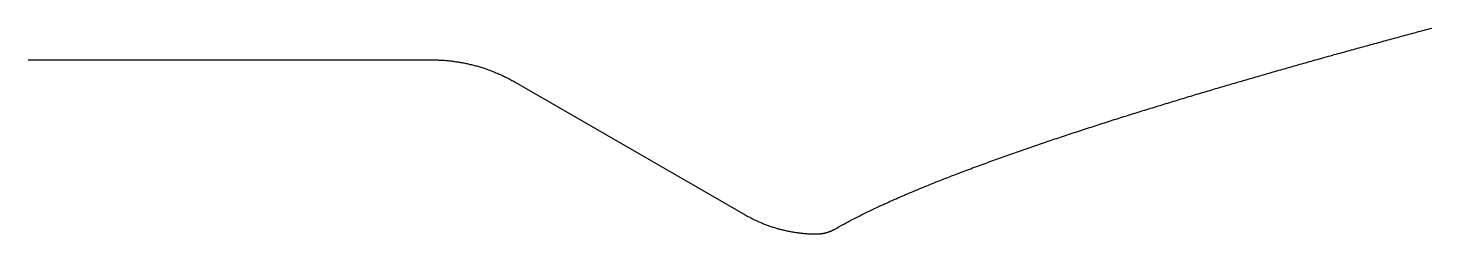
# Model space of a CAD drawing. Header units: metres. Extents: x 0 to 0.324, y 0.022 to 0.069.
import ezdxf

# ---------------------------------------------------------------- set-up
doc = ezdxf.new("R2010")
doc.units = ezdxf.units.M

msp = doc.modelspace()

# ---------------------------------------------------------------- linework, layer by layer
at = {"layer": 'NOZZLE_CONTOUR'}
for p, q in [((0, 0.06213), (0.09304, 0.06213)), ((0.11226, 0.05698), (0.16526, 0.02638))]:
    msp.add_line(p, q, dxfattribs=at)
for points in [[(0.18593, 0.02309), (0.18946, 0.02503), (0.19299, 0.02682), (0.19652, 0.0285), (0.20005, 0.03009), (0.20357, 0.03161), (0.2071, 0.03307), (0.21063, 0.03448), (0.21416, 0.03585), (0.21769, 0.03718), (0.22122, 0.03848), (0.22475, 0.03976), (0.22827, 0.041), (0.2318, 0.04223), (0.23533, 0.04343), (0.23886, 0.04461), (0.24239, 0.04577), (0.24592, 0.04692), (0.24944, 0.04805), (0.25297, 0.04917), (0.2565, 0.05027), (0.26003, 0.05136), (0.26356, 0.05244), (0.26709, 0.05351), (0.27062, 0.05457), (0.27414, 0.05561), (0.27767, 0.05665), (0.2812, 0.05768), (0.28473, 0.0587), (0.28826, 0.05971), (0.29179, 0.06072), (0.29532, 0.06172), (0.29884, 0.06271), (0.30237, 0.06369), (0.3059, 0.06467), (0.30943, 0.06564), (0.31296, 0.0666), (0.31649, 0.06756), (0.32001, 0.06851), (0.32354, 0.06946)], [(0.09304, 0.06213), (0.09354, 0.06213), (0.09403, 0.06212), (0.09452, 0.0621), (0.09501, 0.06208), (0.09551, 0.06205), (0.096, 0.06202), (0.09649, 0.06197), (0.09699, 0.06193), (0.09748, 0.06187), (0.09797, 0.06181), (0.09846, 0.06174), (0.09896, 0.06167), (0.09945, 0.06159), (0.09994, 0.0615), (0.10044, 0.06141), (0.10093, 0.06131), (0.10142, 0.0612), (0.10191, 0.06109), (0.10241, 0.06097), (0.1029, 0.06084), (0.10339, 0.06071), (0.10389, 0.06057), (0.10438, 0.06042), (0.10487, 0.06026), (0.10536, 0.0601), (0.10586, 0.05993), (0.10635, 0.05975), (0.10684, 0.05957), (0.10734, 0.05937), (0.10783, 0.05917), (0.10832, 0.05896), (0.10881, 0.05875), (0.10931, 0.05852), (0.1098, 0.05828), (0.11029, 0.05804), (0.11079, 0.05779), (0.11128, 0.05753), (0.11177, 0.05726), (0.11226, 0.05698)], [(0.16526, 0.02638), (0.16568, 0.02614), (0.16611, 0.02591), (0.16653, 0.02569), (0.16695, 0.02547), (0.16737, 0.02526), (0.1678, 0.02506), (0.16822, 0.02487), (0.16864, 0.02468), (0.16906, 0.0245), (0.16949, 0.02433), (0.16991, 0.02416), (0.17033, 0.024), (0.17075, 0.02385), (0.17118, 0.0237), (0.1716, 0.02356), (0.17202, 0.02343), (0.17244, 0.0233), (0.17287, 0.02318), (0.17329, 0.02307), (0.17371, 0.02296), (0.17413, 0.02286), (0.17456, 0.02276), (0.17498, 0.02267), (0.1754, 0.02258), (0.17582, 0.0225), (0.17624, 0.02243), (0.17667, 0.02236), (0.17709, 0.0223), (0.17751, 0.02224), (0.17793, 0.02219), (0.17836, 0.02214), (0.17878, 0.0221), (0.1792, 0.02206), (0.17962, 0.02203), (0.18005, 0.02201), (0.18047, 0.02199), (0.18089, 0.02198), (0.18131, 0.02197), (0.18174, 0.02197)], [(0.18174, 0.02197), (0.18184, 0.02197), (0.18195, 0.02197), (0.18206, 0.02197), (0.18217, 0.02198), (0.18227, 0.02198), (0.18238, 0.02199), (0.18249, 0.022), (0.1826, 0.02201), (0.1827, 0.02202), (0.18281, 0.02204), (0.18292, 0.02205), (0.18303, 0.02207), (0.18313, 0.02208), (0.18324, 0.0221), (0.18335, 0.02212), (0.18346, 0.02214), (0.18357, 0.02217), (0.18367, 0.02219), (0.18378, 0.02222), (0.18389, 0.02225), (0.184, 0.02228), (0.1841, 0.02231), (0.18421, 0.02234), (0.18432, 0.02237), (0.18443, 0.02241), (0.18453, 0.02245), (0.18464, 0.02248), (0.18475, 0.02253), (0.18486, 0.02257), (0.18496, 0.02261), (0.18507, 0.02266), (0.18518, 0.0227), (0.18529, 0.02275), (0.18539, 0.02281), (0.1855, 0.02286), (0.18561, 0.02291), (0.18572, 0.02297), (0.18582, 0.02303), (0.18593, 0.02309)]]:
    msp.add_spline(points, degree=3, dxfattribs=at)

doc.saveas('drawing.dxf')
